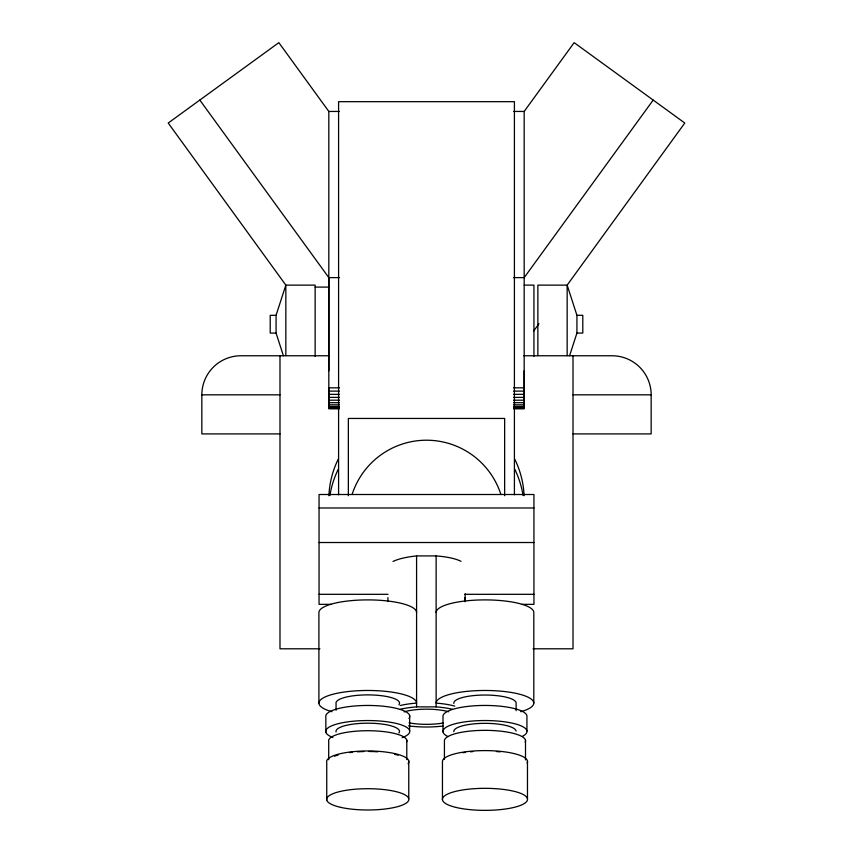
<?xml version="1.0" encoding="UTF-8"?>
<svg xmlns="http://www.w3.org/2000/svg" width="853" height="853" viewBox="0 0 853 853"><rect width="100%" height="100%" fill="white"/><g stroke="black" fill="none" stroke-linecap="round" stroke-linejoin="round"><path stroke-width="1.28" d="M328.821 407.542L328.821 277.62L199.815 100.068M524.179 407.542L524.179 370.767M283.399 355.722L276.073 333.075L276.073 315.311L285.84 285.126L168.212 123.035L278.846 42.65L328.821 111.444L328.821 370.767M569.601 355.722L576.927 333.075L576.927 315.311L567.16 285.126L684.788 123.035L574.154 42.65L524.179 111.444L524.179 408.683L513.549 408.683M653.185 100.068L524.179 277.62L513.549 277.62M533.53 331.22L538.989 323.703M328.821 111.444L339.451 111.444M513.549 111.444L524.179 111.444M328.821 277.62L339.451 277.62M524.179 285.126L533.946 285.126L533.946 356.33M315.141 287.098L328.821 287.098M276.073 315.311L270.209 315.311L270.209 333.075L276.073 333.075M576.927 315.311L582.791 315.311L582.791 333.075L576.927 333.075M329.269 355.765L240.909 355.765A39.067 39.067 0 0 0 201.841 394.832L201.841 433.91L279.987 433.91M523.731 355.765L612.091 355.765A39.067 39.067 0 0 1 651.159 394.832L651.159 433.91L573.013 433.91M339.451 387.827L328.821 387.827L328.821 408.683L339.451 408.683M513.549 387.827L524.179 387.827M328.821 391.122L339.451 391.122M513.549 391.122L524.179 391.122M328.821 394.331L339.451 394.331M513.549 394.331L524.179 394.331M201.841 394.832L279.987 394.832M573.013 394.832L651.159 394.832M328.821 397.381L339.451 397.381M513.549 397.381L524.179 397.381M328.821 400.196L339.451 400.196M513.549 400.196L524.179 400.196M328.821 402.691L339.451 402.691M513.549 402.691L524.179 402.691M328.821 404.823L339.451 404.823M513.549 404.823L524.179 404.823M328.821 406.518L339.451 406.518M513.549 406.518L524.179 406.518M328.821 407.745L339.451 407.745M513.549 407.745L524.179 407.745M328.821 408.374L339.451 408.374M513.549 408.374L524.179 408.374M328.821 408.48L339.451 408.48M513.549 408.48L524.179 408.48M319.054 507.983L533.946 507.983M319.054 542.519L533.946 542.519M392.977 561.498A45.785 11.846 0 0 1 416.584 555.921L436.128 555.921A40.219 10.407 0 0 1 460.993 561.317M319.054 594.317L388.03 594.317M464.97 594.317L533.946 594.317M330.996 604.35L319.054 604.35L319.054 494.505L533.946 494.505L533.946 604.35L522.004 604.35M319.939 648.802L279.987 648.802L279.987 355.765M533.061 648.802L573.013 648.802L573.013 355.765M400.174 709.312A40.219 10.407 0 0 1 416.584 706.881L436.128 706.881A40.219 10.407 0 0 1 452.538 709.312M567.16 355.552L567.16 285.126L537.859 285.126L537.859 355.552M533.807 703.107L533.807 612.529A48.834 12.646 0 0 0 484.962 599.894A48.834 12.646 0 0 0 436.128 612.529M527.474 761.153L527.474 798.888M526.93 730.957L526.93 715.87A42.01 10.876 0 0 0 483.214 705.452A42.01 10.876 0 0 0 442.995 716.776L442.995 731.863M525.501 740.415L525.501 759.874M516.108 710.698L516.108 702.776A31.177 8.072 0 0 0 483.662 695.046A31.177 8.072 0 0 0 453.817 703.448M514.412 494.793L514.412 101.678L338.588 101.678L338.588 494.793M504.645 495.7L504.645 418.45L348.355 418.45L348.355 495.7M465.13 593.741L465.13 601.642M464.768 597.601L464.768 601.557M444.424 759.447L444.424 741.289A40.581 10.503 0 0 1 486.818 730.36A40.581 10.503 0 0 1 525.181 742.249M442.451 799.805L442.451 762.07A42.543 11.014 0 0 1 486.903 750.608A42.543 11.014 0 0 1 527.133 763.072M436.128 555.921L436.128 706.881M416.584 555.921L416.584 706.881M409.643 715.56L409.643 730.658M408.758 760.865L408.758 798.611M406.785 740.148L406.785 759.607M387.934 597.601L387.934 601.557M336.061 710.282L336.061 703.682A31.764 8.221 0 0 1 369.69 694.907A31.764 8.221 0 0 1 398.927 704.685M328.704 759.714L328.704 741.556A39.131 10.129 0 0 1 368.443 730.722A39.131 10.129 0 0 1 406.668 741.918M326.742 800.093L326.742 762.347A41.104 10.641 0 0 1 370.266 750.992A41.104 10.641 0 0 1 408.097 763.638M325.846 732.173L325.846 717.074A42 10.865 0 0 1 370.319 705.474A42 10.865 0 0 1 408.971 718.397M318.905 703.107L318.905 612.529A48.834 12.646 0 0 1 367.75 599.894A48.834 12.646 0 0 1 416.584 612.529M315.141 356.33L315.141 285.126L285.84 285.126L285.84 355.552M329.94 495.454A97.679 94.352 0 0 1 338.172 469.417M514.828 469.417A97.679 94.352 0 0 1 523.06 495.454M328.906 495.721A97.679 94.352 0 0 1 338.172 459.309M514.828 459.309A97.679 94.352 0 0 1 524.094 495.721M331.956 711.711A48.834 12.646 0 0 1 349.901 691.346A48.834 12.646 0 0 1 416.584 703.107A40.219 10.407 0 0 0 400.174 705.538M520.756 711.711A48.834 12.646 0 0 0 502.812 691.346A48.834 12.646 0 0 0 436.128 703.107A40.219 10.407 0 0 1 454.766 706.124M443.453 722.96A29.301 7.581 0 0 1 409.003 722.822M404.087 711.892A29.301 7.581 0 0 1 448.667 711.765M334.557 756.238A39.131 10.129 0 0 1 338.214 754.958M349.634 752.623A39.131 10.129 0 0 1 352.289 752.303M357.45 751.834A39.131 10.129 0 0 1 363.762 751.536M368.859 751.482A39.131 10.129 0 0 1 377.708 751.813M394.683 754.255A39.131 10.129 0 0 1 398.17 755.236M443.07 726.02A38.748 10.033 0 0 1 408.459 725.871M448.102 736.629A42.01 10.876 0 0 1 484.579 720.54A42.01 10.876 0 0 1 522.185 736.459M332.926 737.493A42 10.865 0 0 1 340.198 723.205A42 10.865 0 0 1 395.856 723.344A42 10.865 0 0 1 402.147 737.653M463.232 752.741A40.581 10.503 0 0 1 465.503 752.389M470.344 751.813A40.581 10.503 0 0 1 472.839 751.589M496.382 751.525A40.581 10.503 0 0 1 500.167 751.866M453.817 731.746A31.177 8.072 0 0 1 483.662 723.355A31.177 8.072 0 0 1 516.108 731.074M336.061 731.991A31.764 8.221 0 0 1 369.69 723.205A31.764 8.221 0 0 1 398.927 732.983M352.097 494.463A78.145 78.145 0 0 1 500.903 494.463M340.774 807.375A41.104 10.641 0 0 0 408.097 801.383A41.104 10.641 0 0 0 354.368 789.292A41.104 10.641 0 0 0 340.774 807.375M456.152 807.45A42.543 11.014 0 0 0 526.482 801.756A42.543 11.014 0 0 0 472.253 788.833A42.543 11.014 0 0 0 456.152 807.45"/></g></svg>
